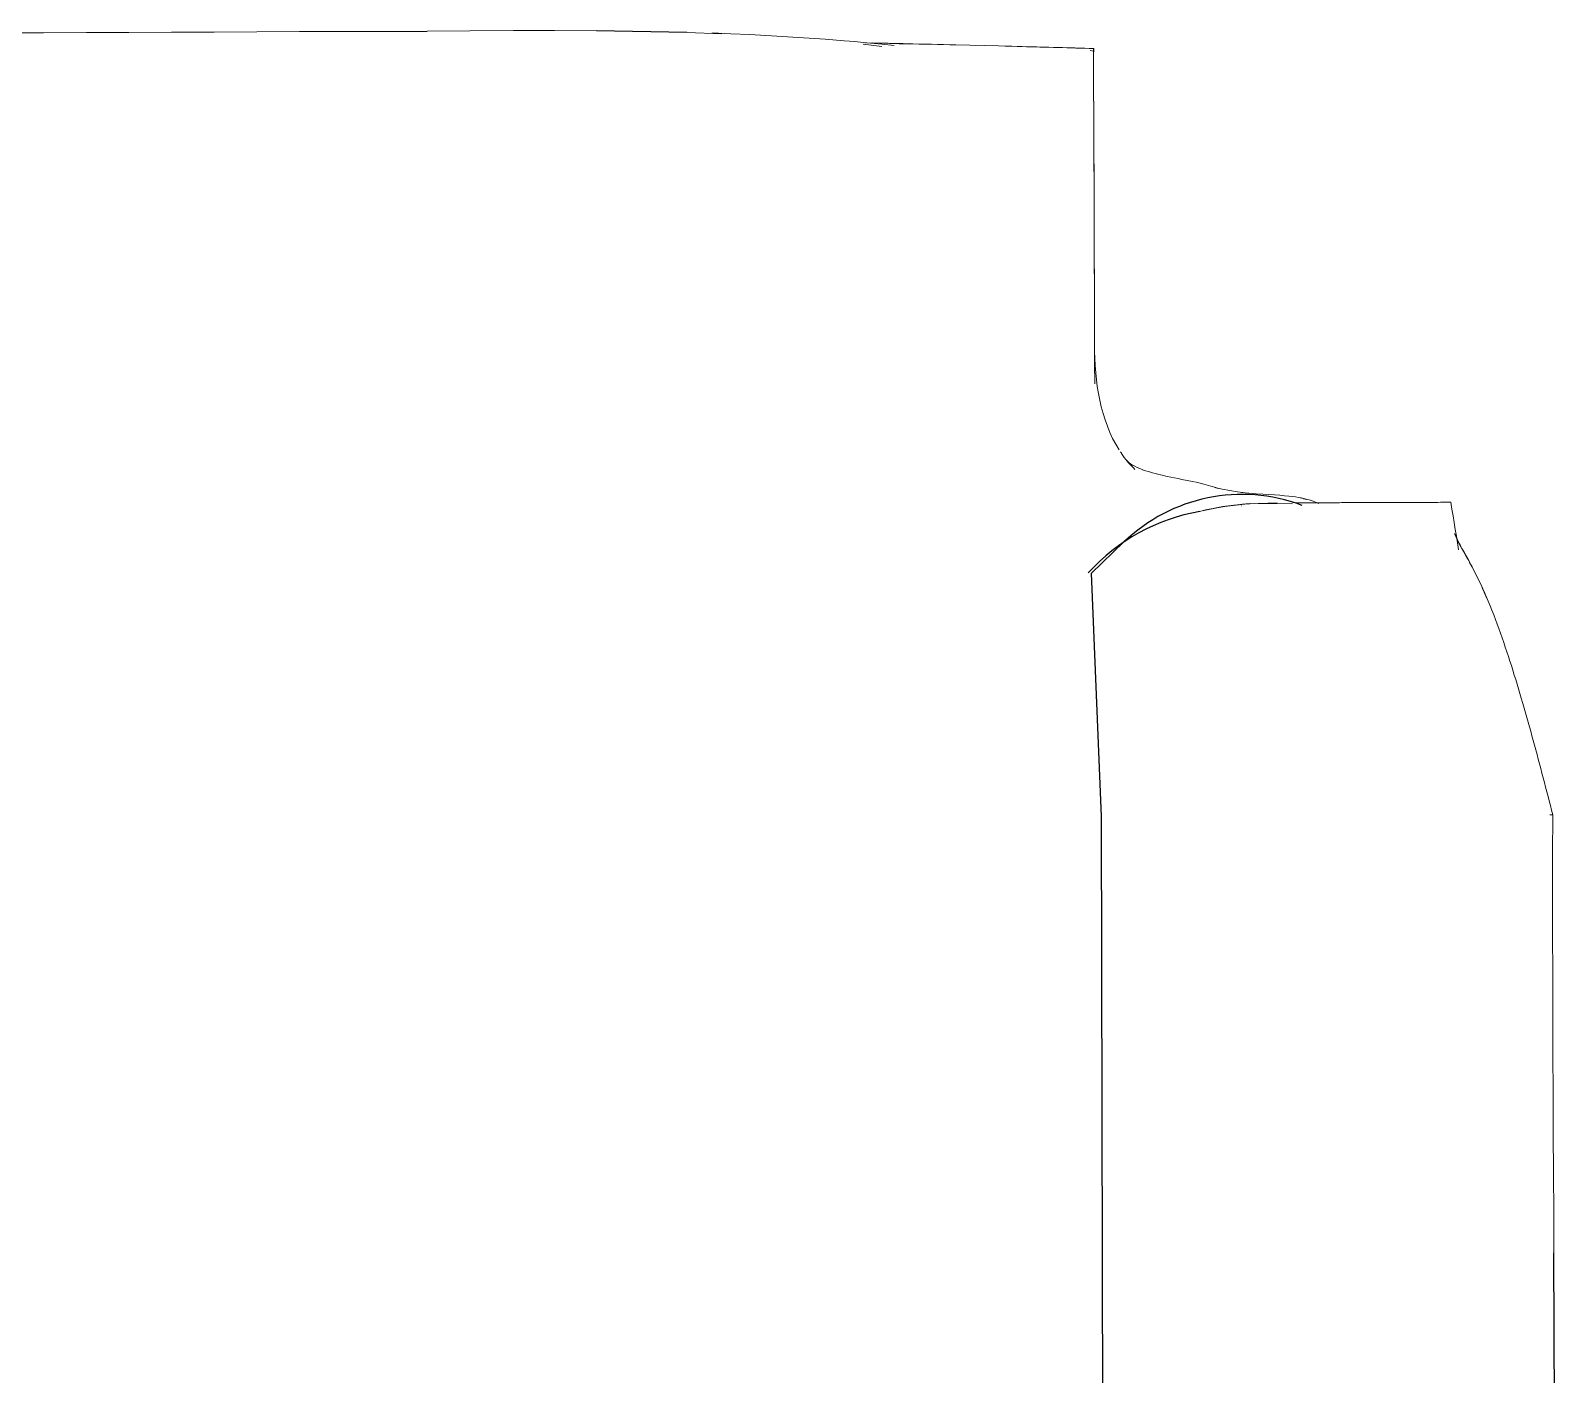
# Model space of a CAD drawing. Header units: inches. Extents: x -2 to 764, y -6 to 562.
# Drawn here: x 106.7 to 123.94, y 148.35 to 163.56 of the extents above; entities that cross this region are included whole.
import ezdxf

# ---------------------------------------------------------------- set-up
doc = ezdxf.new("R2010")
doc.units = ezdxf.units.IN
doc.header["$MEASUREMENT"] = 0
doc.layers.get('0').update_dxf_attribs({"true_color": 0xffffff})
doc.layers.add('SEAT', color=5, linetype='Continuous')

# ---------------------------------------------------------------- blocks, each defined once
blk = doc.blocks.new('LSD223X_0P')
at = {"layer": 'SEAT', "lineweight": 0}
for p, q in [((14.507, 0.088), (14.507, -0.054)), ((14.507, -0.196), (14.507, -0.054)), ((14.509, -0.679), (14.507, -0.196)), ((14.51, -1.161), (14.509, -0.679)), ((14.51, -1.161), (14.51, -1.148)), ((14.513, -1.644), (14.51, -1.161)), ((14.515, -2.126), (14.513, -1.644)), ((14.518, -2.608), (14.515, -2.126)), ((14.52, -3.091), (14.518, -2.608)), ((14.521, -3.56), (14.52, -3.091)), ((14.522, -4.055), (14.521, -3.56)), ((14.521, -4.535), (14.522, -4.055)), ((14.525, -4.535), (14.521, -4.303)), ((14.53, -5.019), (14.525, -4.535)), ((14.533, -5.512), (14.53, -5.019)), ((14.533, -5.979), (14.533, -5.512)), ((14.53, -6.453), (14.533, -5.979)), ((14.496, -7.871), (14.51, -7.475)), ((14.496, -7.974), (14.505, -7.76)), ((14.5, -7.76), (14.505, -7.76)), ((14.505, -7.76), (14.5, -7.76)), ((14.486, -8.188), (14.496, -7.974)), ((14.434, -9.042), (14.486, -8.188)), ((14.417, -9.256), (14.434, -9.042)), ((14.407, -9.377), (14.417, -9.256)), ((14.39, -9.683), (14.392, -9.577)), ((14.394, -9.497), (14.394, -9.488)), ((14.385, -9.923), (14.389, -9.727)), ((14.385, -9.893), (14.387, -9.823)), ((14.387, -9.823), (14.388, -9.753)), ((14.388, -9.753), (14.39, -9.683)), ((14.389, -9.707), (14.389, -9.704)), ((14.389, -9.707), (14.389, -9.707)), ((14.389, -9.711), (14.389, -9.707)), ((14.39, -9.691), (14.39, -9.683)), ((14.38, -10.139), (14.385, -9.923)), ((14.382, -10.032), (14.384, -9.963)), ((14.384, -9.928), (14.385, -9.919)), ((14.384, -9.963), (14.384, -9.929)), ((14.385, -9.917), (14.385, -9.893)), ((14.375, -10.355), (14.38, -10.139)), ((14.377, -10.242), (14.379, -10.172)), ((14.379, -10.172), (14.379, -10.145)), ((14.38, -10.102), (14.382, -10.032)), ((14.38, -10.132), (14.38, -10.102)), ((14.38, -10.143), (14.38, -10.136)), ((14.38, -10.139), (14.38, -10.139)), ((14.38, -10.139), (14.38, -10.139)), ((14.375, -10.349), (14.376, -10.311)), ((14.376, -10.311), (14.377, -10.242)), ((14.359, -11.001), (14.375, -10.355)), ((14.371, -10.521), (14.372, -10.451)), ((14.372, -10.451), (14.374, -10.381)), ((14.374, -10.359), (14.375, -10.35)), ((14.374, -10.381), (14.374, -10.36)), ((14.353, -11.217), (14.359, -11.001)), ((14.353, -11.215), (14.355, -11.153)), ((14.355, -11.153), (14.357, -11.078)), ((14.347, -11.432), (14.353, -11.218)), ((14.348, -11.421), (14.349, -11.37)), ((14.349, -11.37), (14.35, -11.319)), ((14.35, -11.319), (14.352, -11.268)), ((14.352, -11.268), (14.353, -11.217)), ((14.352, -11.268), (14.352, -11.268)), ((14.353, -11.217), (14.353, -11.216)), ((14.353, -11.217), (14.353, -11.217)), ((14.342, -11.647), (14.347, -11.432)), ((14.344, -11.573), (14.345, -11.522)), ((14.345, -11.522), (14.346, -11.471)), ((14.346, -11.471), (14.347, -11.434)), ((14.347, -11.431), (14.348, -11.421)), ((14.347, -11.434), (14.347, -11.431)), ((14.347, -11.432), (14.347, -11.432)), ((14.347, -11.432), (14.347, -11.432)), ((14.336, -11.859), (14.342, -11.647)), ((14.338, -11.776), (14.339, -11.725)), ((14.339, -11.725), (14.341, -11.675)), ((14.341, -11.675), (14.342, -11.651)), ((14.342, -11.624), (14.344, -11.573)), ((14.342, -11.644), (14.342, -11.624)), ((14.342, -11.65), (14.342, -11.645)), ((14.33, -12.077), (14.336, -11.865)), ((14.334, -11.928), (14.335, -11.878)), ((14.335, -11.878), (14.337, -11.827)), ((14.336, -11.862), (14.336, -11.86)), ((14.336, -11.862), (14.336, -11.862)), ((14.336, -11.862), (14.336, -11.862)), ((14.336, -11.864), (14.336, -11.862)), ((14.336, -11.862), (14.336, -11.862)), ((14.337, -11.827), (14.338, -11.776)), ((14.3, -12.078), (14.306, -12.039)), ((14.33, -12.081), (14.331, -12.03)), ((14.331, -12.03), (14.332, -11.979)), ((14.332, -11.979), (14.334, -11.928)), ((9.986, -12.262), (10.056, -12.234)), ((10.056, -12.234), (10.128, -12.208)), ((10.128, -12.208), (10.201, -12.185)), ((10.201, -12.185), (10.275, -12.165)), ((10.275, -12.165), (10.351, -12.147)), ((10.351, -12.147), (10.427, -12.133)), ((10.427, -12.133), (10.504, -12.12)), ((10.504, -12.12), (10.583, -12.11)), ((10.583, -12.11), (10.661, -12.102)), ((10.661, -12.102), (10.741, -12.096)), ((10.741, -12.096), (10.821, -12.092)), ((10.821, -12.092), (10.9, -12.09)), ((10.9, -12.09), (10.978, -12.09)), ((11.009, -12.09), (10.971, -12.09)), ((10.978, -12.09), (11.058, -12.089)), ((11.247, -12.089), (11.009, -12.09)), ((11.058, -12.089), (11.138, -12.089)), ((11.138, -12.089), (11.218, -12.089)), ((11.218, -12.089), (11.297, -12.088)), ((11.484, -12.088), (11.247, -12.089)), ((11.297, -12.088), (11.377, -12.088)), ((11.377, -12.088), (11.457, -12.088)), ((11.457, -12.088), (11.537, -12.088)), ((11.721, -12.087), (11.484, -12.088)), ((11.626, -12.087), (11.537, -12.088)), ((11.537, -12.088), (11.617, -12.087)), ((11.617, -12.087), (11.626, -12.087)), ((11.927, -12.086), (11.626, -12.087)), ((11.958, -12.086), (11.721, -12.087)), ((12.082, -12.086), (11.927, -12.086)), ((11.927, -12.086), (11.927, -12.086)), ((11.927, -12.086), (11.927, -12.086)), ((12.195, -12.085), (11.958, -12.086)), ((12.432, -12.084), (12.195, -12.085)), ((12.195, -12.085), (12.195, -12.085)), ((12.67, -12.083), (12.432, -12.084)), ((12.432, -12.084), (12.432, -12.084)), ((12.432, -12.084), (12.432, -12.084)), ((12.432, -12.084), (12.494, -12.084)), ((12.494, -12.084), (12.574, -12.084)), ((12.574, -12.084), (12.654, -12.084)), ((12.654, -12.084), (12.734, -12.083)), ((12.828, -12.083), (12.67, -12.083)), ((12.907, -12.083), (12.67, -12.083)), ((12.67, -12.083), (12.67, -12.083)), ((12.67, -12.083), (12.67, -12.083)), ((12.734, -12.083), (12.814, -12.083)), ((12.814, -12.083), (12.893, -12.083)), ((12.828, -12.083), (12.828, -12.083)), ((12.828, -12.083), (12.828, -12.083)), ((13.128, -12.082), (12.893, -12.083)), ((12.893, -12.083), (12.899, -12.083)), ((13.144, -12.082), (12.907, -12.083)), ((12.907, -12.083), (12.907, -12.083)), ((12.907, -12.083), (12.907, -12.083)), ((13.144, -12.082), (13.128, -12.082)), ((13.381, -12.081), (13.144, -12.082)), ((13.144, -12.082), (13.144, -12.082)), ((13.144, -12.082), (13.144, -12.082)), ((13.618, -12.08), (13.381, -12.081)), ((13.381, -12.081), (13.381, -12.081)), ((13.381, -12.081), (13.381, -12.081)), ((13.855, -12.079), (13.618, -12.08)), ((13.618, -12.08), (13.618, -12.08)), ((13.618, -12.08), (13.618, -12.08)), ((13.618, -12.08), (13.691, -12.08)), ((13.691, -12.08), (13.771, -12.079)), ((13.691, -12.08), (13.691, -12.08)), ((13.771, -12.079), (13.851, -12.079)), ((13.851, -12.079), (13.931, -12.079)), ((14.093, -12.078), (13.855, -12.079)), ((13.855, -12.079), (13.855, -12.079)), ((13.855, -12.079), (13.855, -12.079)), ((13.931, -12.079), (14.011, -12.079)), ((14.011, -12.079), (14.09, -12.078)), ((14.09, -12.078), (14.17, -12.078)), ((14.093, -12.078), (14.092, -12.078)), ((14.211, -12.078), (14.093, -12.078)), ((14.093, -12.078), (14.093, -12.078)), ((14.17, -12.078), (14.25, -12.078)), ((14.27, -12.078), (14.211, -12.078)), ((14.211, -12.078), (14.211, -12.078)), ((14.211, -12.078), (14.211, -12.078)), ((14.33, -12.077), (14.246, -12.078)), ((14.33, -12.081), (14.25, -12.078)), ((14.3, -12.078), (14.27, -12.078)), ((14.27, -12.078), (14.27, -12.078)), ((14.27, -12.078), (14.27, -12.078)), ((14.33, -12.077), (14.3, -12.078)), ((14.3, -12.078), (14.3, -12.077)), ((14.3, -12.078), (14.3, -12.078)), ((9.723, -12.411), (9.702, -12.426)), ((9.766, -12.381), (9.723, -12.411)), ((9.788, -12.367), (9.852, -12.329)), ((9.852, -12.329), (9.918, -12.294)), ((9.918, -12.294), (9.986, -12.262)), ((9.584, -12.528), (9.565, -12.546)), ((9.576, -12.601), (9.589, -12.57)), ((9.602, -12.51), (9.584, -12.528)), ((9.588, -12.573), (9.602, -12.545)), ((9.622, -12.492), (9.602, -12.51)), ((9.602, -12.545), (9.616, -12.519)), ((9.616, -12.519), (9.631, -12.497)), ((9.641, -12.475), (9.622, -12.492)), ((9.631, -12.497), (9.647, -12.477)), ((9.661, -12.458), (9.641, -12.475)), ((9.647, -12.477), (9.664, -12.459)), ((9.681, -12.442), (9.661, -12.458)), ((9.664, -12.459), (9.682, -12.441)), ((9.702, -12.426), (9.681, -12.442)), ((9.52, -12.78), (9.529, -12.744)), ((9.529, -12.744), (9.542, -12.699)), ((9.542, -12.699), (9.552, -12.667)), ((9.552, -12.667), (9.564, -12.63)), ((9.562, -12.635), (9.576, -12.601)), ((9.48, -12.952), (9.488, -12.911)), ((9.488, -12.911), (9.501, -12.853)), ((9.501, -12.853), (9.51, -12.816)), ((9.51, -12.816), (9.52, -12.78)), ((9.442, -13.136), (9.454, -13.076)), ((9.454, -13.076), (9.463, -13.034)), ((9.463, -13.034), (9.471, -12.993)), ((9.471, -12.993), (9.48, -12.952)), ((9.09, -13.28), (9.101, -13.318)), ((9.413, -13.285), (9.422, -13.24)), ((9.422, -13.24), (9.431, -13.196)), ((9.431, -13.196), (9.446, -13.118)), ((9.103, -13.326), (9.101, -13.318)), ((9.105, -13.335), (9.103, -13.326)), ((9.108, -13.345), (9.105, -13.335)), ((9.108, -13.345), (9.149, -13.561)), ((9.119, -13.403), (9.147, -13.551)), ((9.344, -13.534), (9.364, -13.449)), ((9.361, -13.462), (9.376, -13.406)), ((9.376, -13.406), (9.402, -13.324)), ((9.402, -13.324), (9.413, -13.285)), ((9.132, -13.473), (9.146, -13.542)), ((9.143, -13.527), (9.144, -13.534)), ((9.146, -13.542), (9.144, -13.534)), ((9.147, -13.551), (9.146, -13.542)), ((9.149, -13.561), (9.147, -13.551)), ((9.15, -13.572), (9.149, -13.561)), ((9.152, -13.584), (9.15, -13.572)), ((9.152, -13.584), (9.176, -13.802)), ((9.155, -13.616), (9.175, -13.79)), ((9.313, -13.707), (9.327, -13.621)), ((9.327, -13.621), (9.344, -13.534)), ((9.161, -13.664), (9.174, -13.78)), ((9.165, -13.702), (9.173, -13.769)), ((9.169, -13.732), (9.172, -13.76)), ((9.171, -13.75), (9.171, -13.751)), ((9.172, -13.76), (9.171, -13.751)), ((9.173, -13.769), (9.172, -13.76)), ((9.174, -13.78), (9.173, -13.769)), ((9.175, -13.79), (9.174, -13.78)), ((9.176, -13.802), (9.175, -13.79)), ((9.299, -13.836), (9.307, -13.752)), ((9.306, -13.766), (9.313, -13.707)), ((9.177, -13.815), (9.176, -13.802)), ((9.178, -13.828), (9.177, -13.815)), ((9.179, -13.842), (9.178, -13.828)), ((9.18, -13.857), (9.179, -13.842)), ((9.287, -13.992), (9.292, -13.917)), ((9.292, -13.917), (9.299, -13.836)), ((9.274, -14.186), (9.278, -14.127)), ((9.278, -14.127), (9.282, -14.063)), ((9.282, -14.063), (9.287, -13.992)), ((9.26, -14.328), (9.265, -14.286)), ((9.265, -14.286), (9.269, -14.239)), ((9.269, -14.239), (9.274, -14.186)), ((9.189, -14.437), (9.19, -14.663)), ((9.191, -14.357), (9.19, -14.541)), ((9.19, -14.383), (9.19, -14.566)), ((9.19, -14.41), (9.19, -14.64)), ((9.228, -14.497), (9.234, -14.472)), ((9.234, -14.472), (9.244, -14.427)), ((9.244, -14.427), (9.249, -14.398)), ((9.249, -14.398), (9.255, -14.365)), ((9.255, -14.365), (9.26, -14.328)), ((9.19, -14.604), (9.2, -14.581)), ((9.2, -14.581), (9.207, -14.563)), ((9.207, -14.563), (9.222, -14.518)), ((9.222, -14.518), (9.228, -14.497)), ((9.19, -14.663), (9.19, -14.68)), ((9.19, -14.68), (9.19, -14.696)), ((9.19, -14.696), (9.19, -14.713)), ((9.19, -14.713), (9.19, -14.729)), ((9.19, -14.729), (9.19, -14.746)), ((9.19, -14.746), (9.19, -14.762)), ((9.19, -14.762), (9.19, -14.779)), ((9.19, -14.779), (9.19, -14.795)), ((9.19, -14.795), (9.19, -14.817)), ((9.19, -14.817), (9.19, -14.839)), ((9.19, -14.839), (9.19, -14.861)), ((9.19, -14.861), (9.191, -14.883)), ((9.191, -14.883), (9.191, -14.906)), ((9.191, -14.906), (9.191, -14.929)), ((9.191, -14.929), (9.191, -14.953)), ((9.191, -14.953), (9.191, -14.977)), ((9.191, -14.977), (9.191, -15.003)), ((9.191, -15.003), (9.191, -15.029)), ((9.191, -15.029), (9.191, -15.056)), ((9.191, -15.056), (9.191, -15.085)), ((9.191, -15.085), (9.191, -15.114)), ((9.191, -15.114), (9.191, -15.144)), ((9.191, -15.144), (9.192, -15.174)), ((9.192, -15.174), (9.192, -15.204)), ((9.192, -15.204), (9.192, -15.235)), ((9.192, -15.235), (9.192, -15.265)), ((9.192, -15.265), (9.192, -15.295)), ((9.192, -15.295), (9.192, -15.325)), ((9.192, -15.325), (9.192, -15.355)), ((9.192, -15.355), (9.192, -15.385)), ((9.192, -15.385), (9.192, -15.414)), ((9.192, -15.414), (9.193, -15.443)), ((9.193, -15.443), (9.193, -15.473)), ((9.193, -15.473), (9.193, -15.502)), ((9.193, -15.502), (9.193, -15.531)), ((9.193, -15.531), (9.193, -15.561)), ((9.193, -15.561), (9.193, -15.59)), ((9.193, -15.59), (9.193, -15.62)), ((9.193, -15.62), (9.193, -15.649)), ((9.193, -15.649), (9.193, -15.679)), ((9.193, -15.679), (9.194, -15.709)), ((9.194, -15.709), (9.194, -15.738)), ((9.194, -15.738), (9.194, -15.768)), ((9.194, -15.768), (9.194, -15.797)), ((9.194, -15.797), (9.194, -15.827)), ((9.194, -15.827), (9.194, -15.856)), ((9.194, -15.856), (9.194, -15.886)), ((9.194, -15.886), (9.194, -15.915)), ((9.194, -15.915), (9.194, -15.945)), ((9.194, -15.945), (9.194, -15.974)), ((9.194, -15.974), (9.195, -16.004)), ((9.195, -16.004), (9.195, -16.033)), ((9.195, -16.033), (9.195, -16.062)), ((8.735, -16.197), (8.658, -16.209)), ((8.717, -16.221), (8.763, -16.199)), ((8.729, -16.216), (8.748, -16.206)), ((8.812, -16.184), (8.735, -16.197)), ((8.74, -16.205), (8.784, -16.189)), ((8.752, -16.203), (8.787, -16.189)), ((8.763, -16.199), (8.775, -16.193)), ((8.765, -16.192), (8.812, -16.184)), ((8.776, -16.191), (8.778, -16.19)), ((8.889, -16.172), (8.812, -16.184)), ((8.965, -16.159), (8.889, -16.172)), ((9.042, -16.146), (8.965, -16.159)), ((9.118, -16.133), (9.042, -16.146)), ((9.195, -16.12), (9.118, -16.133)), ((9.195, -16.062), (9.195, -16.091)), ((9.195, -16.12), (9.195, -16.091)), ((8.403, -16.392), (8.452, -16.368)), ((8.416, -16.386), (8.449, -16.369)), ((8.452, -16.368), (8.5, -16.342)), ((8.5, -16.342), (8.548, -16.316)), ((8.535, -16.323), (8.582, -16.297)), ((8.548, -16.316), (8.564, -16.307)), ((8.569, -16.303), (8.616, -16.278)), ((8.582, -16.297), (8.628, -16.271)), ((8.616, -16.278), (8.662, -16.252)), ((8.65, -16.258), (8.695, -16.234)), ((8.662, -16.252), (8.671, -16.247)), ((8.683, -16.239), (8.729, -16.216)), ((8.695, -16.234), (8.712, -16.225)), ((8.025, -16.565), (8.076, -16.543)), ((8.076, -16.543), (8.128, -16.522)), ((8.115, -16.526), (8.166, -16.505)), ((8.128, -16.522), (8.179, -16.499)), ((8.166, -16.505), (8.217, -16.482)), ((8.166, -16.505), (8.179, -16.499)), ((8.179, -16.499), (8.187, -16.495)), ((8.217, -16.482), (8.267, -16.459)), ((8.267, -16.459), (8.317, -16.436)), ((8.317, -16.436), (8.367, -16.411)), ((8.367, -16.411), (8.416, -16.386)), ((7.557, -16.737), (7.609, -16.72)), ((7.609, -16.72), (7.661, -16.701)), ((7.661, -16.701), (7.714, -16.683)), ((7.714, -16.683), (7.766, -16.664)), ((7.766, -16.664), (7.818, -16.645)), ((7.818, -16.645), (7.87, -16.626)), ((7.87, -16.626), (7.922, -16.606)), ((7.922, -16.606), (7.973, -16.585)), ((7.973, -16.585), (8.025, -16.565)), ((6.978, -16.918), (7.031, -16.903)), ((7.031, -16.903), (7.084, -16.887)), ((7.084, -16.887), (7.136, -16.871)), ((7.136, -16.871), (7.189, -16.855)), ((7.189, -16.855), (7.241, -16.839)), ((7.241, -16.839), (7.294, -16.823)), ((7.294, -16.823), (7.347, -16.806)), ((7.347, -16.806), (7.399, -16.789)), ((7.399, -16.789), (7.452, -16.772)), ((7.452, -16.772), (7.504, -16.755)), ((7.504, -16.755), (7.557, -16.737)), ((6.394, -17.082), (6.446, -17.068)), ((6.446, -17.068), (6.499, -17.054)), ((6.499, -17.054), (6.552, -17.039)), ((6.552, -17.039), (6.604, -17.025)), ((6.604, -17.025), (6.656, -17.01)), ((6.656, -17.01), (6.709, -16.996)), ((6.709, -16.996), (6.761, -16.981)), ((6.761, -16.981), (6.814, -16.966)), ((6.814, -16.966), (6.866, -16.951)), ((6.866, -16.951), (6.919, -16.936)), ((6.919, -16.936), (6.978, -16.918)), ((5.658, -17.241), (5.658, -17.261)), ((5.658, -17.241), (5.658, -17.261)), ((5.763, -17.248), (5.816, -17.234)), ((5.816, -17.234), (5.868, -17.221)), ((5.868, -17.221), (5.921, -17.207)), ((5.921, -17.207), (5.973, -17.194)), ((5.973, -17.194), (6.026, -17.18)), ((6.026, -17.18), (6.078, -17.166)), ((6.078, -17.166), (6.131, -17.152)), ((6.131, -17.152), (6.184, -17.139)), ((6.184, -17.139), (6.236, -17.125)), ((6.236, -17.125), (6.289, -17.111)), ((6.289, -17.111), (6.341, -17.097)), ((6.341, -17.097), (6.394, -17.082)), ((1.153, -17.286), (0.702, -17.287)), ((1.604, -17.283), (1.153, -17.286)), ((2.055, -17.281), (1.604, -17.283)), ((2.506, -17.279), (2.055, -17.281)), ((2.957, -17.277), (2.506, -17.279)), ((3.408, -17.274), (2.957, -17.277)), ((3.407, -17.275), (3.232, -17.275)), ((3.858, -17.274), (3.407, -17.275)), ((4.308, -17.273), (3.858, -17.274)), ((4.758, -17.273), (4.308, -17.273)), ((5.208, -17.272), (4.758, -17.273)), ((5.208, -17.273), (4.981, -17.272)), ((5.658, -17.275), (5.208, -17.273)), ((5.658, -17.261), (5.658, -17.272)), ((5.658, -17.271), (5.658, -17.261)), ((5.658, -17.261), (5.658, -17.272)), ((5.658, -17.275), (5.711, -17.261)), ((5.658, -17.275), (5.658, -17.271)), ((5.658, -17.272), (5.658, -17.275)), ((5.658, -17.272), (5.658, -17.275)), ((5.711, -17.261), (5.763, -17.248))]:
    blk.add_line(p, q, dxfattribs=at)
at = {"layer": 'SEAT'}
for p, q in [((14.51, -7.475), (14.53, -6.453)), ((5.639, -12.166), (8.392, -12.054)), ((8.392, -12.054), (8.746, -12.422)), ((-6.077, -12.198), (5.639, -12.166)), ((-1.267, -17.295), (0.702, -17.287))]:
    blk.add_line(p, q, dxfattribs=at)
at = {"layer": 'SEAT', "linetype": 'Continuous', "lineweight": 0}
for p, q in [((14.353, -9.683), (14.379, -9.47)), ((14.378, -9.683), (14.399, -9.47)), ((14.399, -9.47), (14.407, -9.377)), ((14.38, -9.992), (14.39, -9.654)), ((14.39, -9.683), (14.394, -9.507)), ((14.363, -9.823), (14.378, -9.683)), ((14.389, -9.704), (14.39, -9.691)), ((14.389, -9.727), (14.389, -9.711)), ((14.384, -9.929), (14.384, -9.928)), ((14.385, -9.919), (14.385, -9.917)), ((14.379, -10.145), (14.38, -10.143)), ((14.38, -10.136), (14.38, -10.132)), ((14.38, -10.139), (14.38, -10.139)), ((14.374, -10.36), (14.374, -10.359)), ((14.375, -10.35), (14.375, -10.349)), ((14.351, -11.268), (14.352, -11.268)), ((14.353, -11.216), (14.353, -11.215)), ((14.353, -11.218), (14.353, -11.217)), ((14.347, -11.431), (14.347, -11.431)), ((14.347, -11.432), (14.347, -11.432)), ((14.347, -11.434), (14.347, -11.434)), ((14.342, -11.645), (14.342, -11.644)), ((14.342, -11.651), (14.342, -11.65)), ((14.336, -11.86), (14.336, -11.859)), ((14.336, -11.862), (14.336, -11.862)), ((14.336, -11.865), (14.336, -11.864)), ((10.772, -12.09), (10.535, -12.091)), ((11.025, -12.089), (10.772, -12.09)), ((10.971, -12.09), (10.772, -12.09)), ((11.326, -12.088), (11.025, -12.089)), ((11.537, -12.088), (11.326, -12.088)), ((11.626, -12.087), (11.696, -12.087)), ((11.696, -12.087), (11.776, -12.087)), ((11.776, -12.087), (11.856, -12.086)), ((11.856, -12.086), (11.936, -12.086)), ((11.936, -12.086), (12.016, -12.086)), ((12.016, -12.086), (12.095, -12.086)), ((12.095, -12.086), (12.082, -12.086)), ((12.095, -12.086), (12.175, -12.085)), ((12.175, -12.085), (12.173, -12.085)), ((12.175, -12.085), (12.255, -12.085)), ((12.527, -12.084), (12.227, -12.085)), ((12.255, -12.085), (12.335, -12.085)), ((12.335, -12.085), (12.415, -12.084)), ((12.415, -12.084), (12.432, -12.084)), ((12.67, -12.083), (12.527, -12.084)), ((12.893, -12.083), (12.891, -12.083)), ((12.899, -12.083), (12.973, -12.082)), ((12.973, -12.082), (13.053, -12.082)), ((13.053, -12.082), (13.133, -12.082)), ((13.133, -12.082), (13.213, -12.082)), ((13.213, -12.082), (13.292, -12.081)), ((13.292, -12.081), (13.372, -12.081)), ((13.372, -12.081), (13.452, -12.081)), ((13.452, -12.081), (13.532, -12.08)), ((13.532, -12.08), (13.612, -12.08)), ((13.612, -12.08), (13.618, -12.08)), ((13.612, -12.08), (13.612, -12.08)), ((13.691, -12.08), (13.691, -12.08)), ((14.246, -12.078), (14.029, -12.079)), ((9.587, -12.573), (9.589, -12.57)), ((9.587, -12.573), (9.588, -12.573)), ((9.562, -12.636), (9.564, -12.63)), ((9.562, -12.636), (9.562, -12.635)), ((9.439, -13.152), (9.446, -13.118)), ((9.439, -13.152), (9.442, -13.136)), ((9.101, -13.318), (9.146, -13.542)), ((9.101, -13.318), (9.143, -13.527)), ((9.103, -13.326), (9.147, -13.551)), ((9.103, -13.326), (9.132, -13.473)), ((9.105, -13.335), (9.149, -13.561)), ((9.105, -13.335), (9.119, -13.403)), ((9.353, -13.489), (9.364, -13.449)), ((9.144, -13.534), (9.172, -13.76)), ((9.144, -13.534), (9.171, -13.75)), ((9.146, -13.542), (9.173, -13.769)), ((9.146, -13.542), (9.169, -13.732)), ((9.147, -13.551), (9.174, -13.78)), ((9.147, -13.551), (9.165, -13.702)), ((9.149, -13.561), (9.175, -13.79)), ((9.149, -13.561), (9.161, -13.664)), ((9.15, -13.572), (9.176, -13.802)), ((9.15, -13.572), (9.155, -13.616)), ((9.353, -13.489), (9.361, -13.462)), ((9.155, -13.751), (9.154, -13.748)), ((9.175, -13.79), (9.185, -13.955)), ((9.183, -13.942), (9.177, -14.33)), ((9.183, -13.942), (9.188, -14.154)), ((9.191, -14.332), (9.189, -14.551)), ((9.191, -14.357), (9.189, -14.566)), ((9.19, -14.383), (9.189, -14.598)), ((9.19, -14.398), (9.189, -14.551)), ((9.189, -14.437), (9.19, -14.647)), ((9.19, -14.437), (9.189, -14.566)), ((9.19, -14.41), (9.19, -14.614)), ((9.227, -14.486), (9.233, -14.452)), ((9.234, -14.472), (9.249, -14.398)), ((9.234, -14.472), (9.24, -14.443)), ((9.24, -14.443), (9.249, -14.398)), ((9.18, -14.626), (9.19, -14.604)), ((9.19, -14.541), (9.189, -14.598)), ((9.19, -14.566), (9.19, -14.614)), ((9.19, -14.64), (9.19, -14.647)), ((8.683, -16.239), (8.741, -16.209)), ((8.712, -16.225), (8.741, -16.209)), ((8.717, -16.221), (8.774, -16.193)), ((8.74, -16.205), (8.798, -16.184)), ((8.748, -16.206), (8.774, -16.193)), ((8.752, -16.203), (8.808, -16.177)), ((8.765, -16.192), (8.824, -16.177)), ((8.775, -16.193), (8.808, -16.177)), ((8.776, -16.191), (8.834, -16.171)), ((8.778, -16.19), (8.824, -16.177)), ((8.784, -16.189), (8.787, -16.188)), ((8.787, -16.188), (8.843, -16.164)), ((8.787, -16.188), (8.834, -16.171)), ((8.787, -16.188), (8.798, -16.184)), ((8.787, -16.189), (8.798, -16.184)), ((8.798, -16.184), (8.843, -16.164)), ((8.403, -16.392), (8.465, -16.361)), ((8.449, -16.369), (8.465, -16.361)), ((8.452, -16.368), (8.513, -16.334)), ((8.452, -16.368), (8.465, -16.361)), ((8.465, -16.361), (8.513, -16.334)), ((8.535, -16.323), (8.595, -16.289)), ((8.564, -16.307), (8.595, -16.289)), ((8.569, -16.303), (8.629, -16.271)), ((8.616, -16.278), (8.674, -16.244)), ((8.616, -16.278), (8.629, -16.271)), ((8.628, -16.271), (8.629, -16.271)), ((8.629, -16.271), (8.674, -16.244)), ((8.65, -16.258), (8.707, -16.226)), ((8.671, -16.247), (8.707, -16.226)), ((8.115, -16.526), (8.179, -16.499)), ((8.166, -16.505), (8.229, -16.476)), ((8.187, -16.495), (8.229, -16.476)), ((5.658, -17.26), (5.658, -17.243)), ((5.658, -17.26), (5.658, -17.243)), ((3.408, -17.274), (2.957, -17.276)), ((3.232, -17.275), (2.957, -17.276)), ((5.208, -17.272), (4.758, -17.272)), ((4.981, -17.272), (4.758, -17.272)), ((5.658, -17.261), (5.658, -17.26)), ((5.658, -17.271), (5.658, -17.26)), ((5.658, -17.275), (5.658, -17.271))]:
    blk.add_line(p, q, dxfattribs=at)
at = {"layer": 'SEAT'}
for centre, radius, start, end in [((6.916, -13.655), 2.207, 9.7852, 47.9102), ((7.357, -13.758), 1.927, 339.3353, 43.8849)]:
    blk.add_arc(centre, radius, start, end, dxfattribs=at)

msp = doc.modelspace()

# ---------------------------------------------------------------- block references
at = {"rotation": 90}
msp.add_blockref('LSD223X_0P', (106.649, 149.025), dxfattribs=at)

doc.saveas('drawing.dxf')
